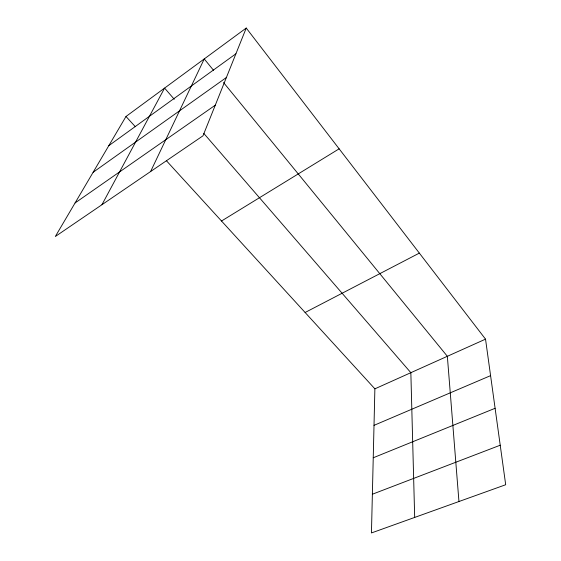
<?xml version="1.0" encoding="UTF-8"?>
<svg xmlns="http://www.w3.org/2000/svg" width="561" height="561" viewBox="0 0 561 561"><rect width="100%" height="100%" fill="white"/><g stroke="black" fill="none" stroke-linecap="round" stroke-linejoin="round"><path stroke-width="0.84" d="M166.386 160.684L374.881 388.836L371.452 532.95L505.692 484.739L485.531 339.153L246.237 28.05L125.994 116.478L55.308 236.518L202.984 135.825L246.237 28.05M150.593 171.547L204.239 58.933L213.615 70.398M101.941 204.723L164.59 88.091L174.254 99.262M108.799 145.678L235.908 53.786M93.126 172.29L226.385 77.509M75.062 202.97L215.284 105.18M221.518 221.013L339.132 148.826M305.114 312.491L419.348 253.109M374.881 388.836L485.531 339.153M374.012 425.343L490.587 375.646M373.24 457.776L495.104 408.289M372.371 494.227L500.223 445.217M125.994 116.478L135.355 126.73M203.825 133.441L410.848 372.686L414.684 517.424M223.537 82.544L447.348 356.291L458.954 501.527"/></g></svg>
